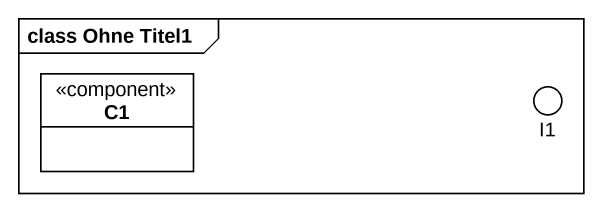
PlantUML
@startuml
mainframe class Ohne Titel1
allowmixing
hide circle
hide empty members
class C1 <<component>>
() I1
@enduml
